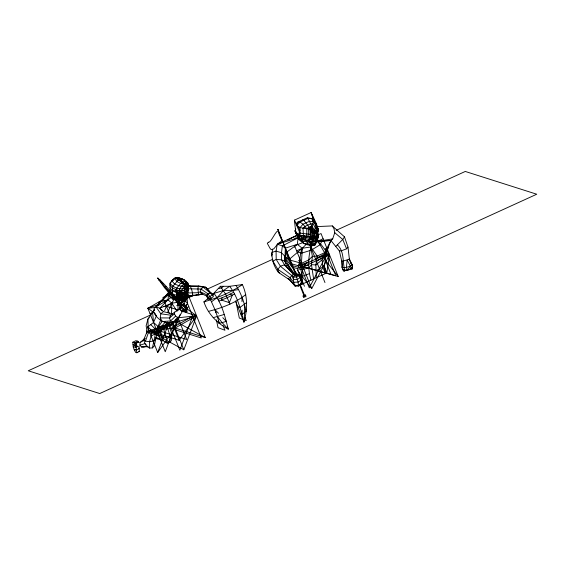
<?xml version="1.0" encoding="UTF-8"?>
<svg xmlns="http://www.w3.org/2000/svg" width="565" height="565" viewBox="0 0 565 565"><rect width="100%" height="100%" fill="white"/><g stroke="black" fill="none" stroke-linecap="round" stroke-linejoin="round"><path stroke-width="0.85" d="M157.642 330.504L154.203 346.098L152.444 347.906L149.591 348.082L149.619 341.726L151.914 332.969L158.377 326.782L162.247 321.308M184.67 290.53L179.133 290.572L176.442 289.746L175.567 290.248L176.753 294.231L182.347 295.043L186.528 294.542L186.923 287.19L185.991 285.403L182.601 283.164M174.19 296.766L175.687 297.176C177.537 299.796 180.955 301.053 184.077 301.491L186.281 299.598L187.093 293.948M315.432 231.523L316.817 229.164L317.191 227.363L313.314 221.558L309.387 221.311L302.995 224.227L300.072 227.596L299.944 235.231L302.077 238.268L305.87 240.457L309.041 241.086L311.873 241.241L315.454 239.602C316.866 235.224 320.087 229.877 316.527 225.732L317.445 227.095L318.356 230.612L317.94 228.648M349.347 258.798L349.085 259.342L351.953 265.218L352.447 267.245L352.157 268.968L350.173 268.997L349.735 269.604L346.239 270.303L342.771 269.78L341.973 266.878L342.072 260.846L341.811 261.39L342.771 269.78L344.036 271.094L345.342 270.303C347.941 270.628 350.667 269.053 352.447 267.245L351.939 264.286L349.347 258.798L347.984 247.103L344.502 236.876L332.312 225.922L316.979 226.579M318.385 230.478L317.615 232.632C319.465 236.008 317.113 239.595 315.983 242.745L312.226 244.461L303.942 243.628L302.48 241.319L299.062 239.306C302.614 243.939 308.193 245.584 313.829 245.542L314.896 245.055L316.457 242.067L316.88 225.725M156.597 334.833L161.152 335.575L162.127 339.29L163.419 340.893L167.212 343.117L169.959 342.447L170.079 335.928L166.703 325.391M171.548 314.225L171.824 303.221L173.942 299.471M184.635 293.291L182.488 293.652L182.347 295.043L180.694 296.611L172.742 294.132L170.093 290.855L169.98 283.298L174.839 278.121L178.724 279.357L182.029 281.857L185.92 286.307L186.464 296.752L184.331 296.335L175.906 296.674L174.317 296.166M184.826 298.066L184.847 297.473L185.461 298.49L184.797 299.09L185.165 300.072L184.741 301.11L184.762 300.467L185.122 300.7M186.57 298.8L185.977 300.213L184.077 301.491L181.132 300.884L179.734 294.888L177.128 295.573L175.687 297.176L182.622 298.737C185.871 295.594 184.487 290.297 184.423 286.293L185.235 284.873L185.207 285.848L182.241 288.99L181.753 290.728L182.488 293.652L176.668 293.355L179.734 294.888L180.694 296.611L180.03 296.279L178.681 296.773L176.428 298.751M188.053 288.976L188.42 285.29L187.241 283.602L187.036 282.267L185.263 281.815L182.029 281.857L176.739 288.129L176.231 291.702L182.092 292.373L186.528 291.625C190.193 287.479 188.138 280.77 182.763 279.195L178.724 279.357L172.876 286.278L172.283 289.909L179.338 292.847L186.577 292.804L188.074 289.52L188.096 287.31L188.074 289.52L186.838 292.034M300.036 276.702L301.3 277.281L300.531 278.333L300.891 275.014L296.83 276.998L293.602 277.083L280.381 266.214L276.221 259.427L276.059 251.079L277.267 244.214L282.366 245.881L285.332 248.134L284.873 261.192L285.777 263.467M168.306 323.357L171.732 333.618L171.478 340.25L169.959 342.447M183.109 296.166L182.559 298.101L182.982 300.841L183.237 301.329L184.268 301.187L183.018 300.1L180.588 299.838L177.876 298.426M235.52 301.046L243.946 322.121C247.534 309.846 247.88 296.371 242.364 284.591L229.623 286.314L220.371 286.293L212.701 294.443M168.744 322.41L179.861 350.194L192.623 316.238L171.16 328.456L201.317 337.983L187.573 303.624L186.718 293.772L186.923 296.215L192.397 295.756L192.517 293.122L191.563 289.089L190.087 286.017L188.533 285.862M300.199 284.004L301.837 284.322L302.303 276.469L300.834 269.498L298.073 265.684L290.466 263.467M300.884 279.244L301.3 277.281L301.251 280.756L301.703 279.555L301.844 280.36L301.3 282.86L302.106 281.822L302.247 282.634L300.651 284.647L298.44 286.088L295.22 286.165L289.902 280.063L278.446 272.429C273.545 265.946 270.607 257.336 272.704 249.271M148.192 346.635L141.575 347.037L139.88 345.201L140.078 342.545L145.043 338.251M314.818 222.78L311.859 218.655L307.508 217.666L297.338 222.306L296.872 225.492L300.072 227.596L306.788 228.684L309.797 227.229L310.482 236.601L311.131 236.791L314.062 235.824L317.191 227.363L316.57 224.079L311.131 212.518L294.4 220.145L295.905 233.507L297.663 235.923M184.254 279.802L177.813 277.387L174.168 278.672L171.809 280.805L174.458 283.927L178.589 285.615L181.443 286.349L185.92 286.307L186.281 283.595L185.263 281.815L182.763 279.195L177.813 277.387L174.839 278.121L171.809 280.805L169.98 283.298C173.653 288.136 180.546 290.219 186.245 288.023L188.096 285.664L187.961 284.096L180.751 283.425L176.894 281.575L174.839 278.121L180.376 279.597L183.159 282.055L183.886 283.997C181.005 286.293 178.074 289.824 179.578 293.659L179.734 294.888M186.803 294.972L186.231 295.587C188.618 296.632 185.045 299.323 183.526 299.21L182.622 298.737L186.874 296.406L186.775 294.082L187.269 294.33L187.82 292.557L187.891 289.322L187.269 294.33L186.485 296.124L184.331 296.335M301.442 278.086L301.315 283.616L300.651 284.647L300.538 283.997L300.947 284.188L302.247 282.634M285.805 263.318L284.647 259.992L285.05 256.432L281.49 252.739L276.059 251.079L271.927 252.421L271.518 255.987L272.005 254.335M182.594 311.089L179.07 316.965L175.39 321.308C166.724 325.977 157.141 319.952 153.546 311.739L154.181 308.405L155.968 306.823L159.775 308.243L167.975 299.782L168.617 294.28L169.705 293.15M187.707 289.584L187.905 290.961L186.761 292.931M315.425 243.049L317.438 241.361L318.222 234.821L321.019 233.543L338.209 276.518L299.217 265.642M175.312 299.881L172.367 299.019L172.608 297.013M285.332 248.134L297.338 244.348L302.296 248.268L301.449 263.276L298.073 265.684L299.372 263.036L300.665 253.021L302.296 248.268L305.919 244.631M186.959 290.466L186.464 296.752L185.405 296.23L185.595 292.861L184.607 291.801M298.44 286.088L298.115 282.069L296.088 275.529L294.407 275.416L284.527 264.787L281.554 259.836L281.49 252.739L282.366 245.881L298.115 237.809L297.338 244.348L286.024 252.626L284.647 259.992M179.07 316.965L177.537 317.375L172.996 322.368L170.566 320.955L162.204 321.549L160.234 317.911L160.82 313.801L163.454 311.64L172.869 313.921L170.616 315.164L160.82 313.801L155.968 306.823L168.928 292.013M301.096 280.092L303.024 266.857L307.466 262.252M185.624 309.655L186.867 309.069L186.838 307.918L186.33 306.534L184.028 303.97L180.857 305.743L179.628 308.773L181.485 311.11L184.515 310.898L186.867 309.069L187.022 308.024L186.132 306.816L186.514 307.021M326.556 251.51L324.416 265.981L325.419 273.566L301.837 284.322L300.891 283.037M311.703 244.532C308.066 255.987 307.593 268.552 310.962 280.162M314.486 244.172L314.896 245.055L315.983 242.745L316.76 238.953L316.04 236.05L317.036 231.445L315.913 231.805L312.572 238.098L303.97 237.251L302.077 238.268L312.113 239.708L314.867 238.451L316.04 236.05L313.73 235.909L316.202 236.897L316.873 235.443L316.485 233.769L315.214 233.161M315.913 231.805L316.118 230.52M342.249 267.937L341.973 266.878M152.444 347.906L155.778 332.015L153.503 331.38M160.234 317.911L169.521 317.961L174.401 313.85L174.747 312.113L179.628 308.773L180.941 306.068L182.587 305.008L185.292 307.628L186.16 309.846L185.334 310.03M296.823 224.884L297.338 222.306L299.98 222.038L307.741 218.5L311.859 218.655L313.314 221.558L311.456 228.585L313.504 233.119L314.062 235.824L314.712 234.666L313.504 233.119L316.57 224.079L315.397 223.217M187.283 291.625L187.545 290.438L187.82 292.557L187.156 292.218L187.629 292.034L187.545 290.438M301.272 281.511L301.703 279.555M187.008 310.877L185.567 312.085L186.047 311.534L186.754 312.021L187.008 310.877L186.634 310.672L185.567 312.085L186.754 312.021L186.273 311.082M314.366 245.295L313.462 238.896L312.572 238.098L313.123 235.711M187.912 288.524L188.067 287.882M186.464 296.752L186.732 293.412L187.629 292.034M164.62 310.623L166.682 305.361M178.985 309.479L180.383 304.549M180.849 302.911L181.542 300.446M296.378 231.89L295.905 233.507L299.944 235.231L311.131 236.791L312.72 236.064M301.286 282.253L301.844 280.36L300.58 279.781M316.817 229.164L317.466 226.961L317.89 228.924L316.817 229.164L317.226 233.204L318.236 234.129L316.767 236.869L317.043 239.722L316.238 241.799M181.351 306.668C177.813 305.905 181.259 302.289 181.979 305.199L180.934 303.935M186.309 311.025L185.518 309.641C187.841 310.679 185.193 312.664 184.642 310.284M347.984 247.103L346.578 248.805L341.627 250.719L339.381 250.973L330.942 240.506L317.438 241.361L320.03 244.772L324.585 252.717L326.521 252.71L328.745 246.008M178.936 301.117L179.409 299.641M186.98 296.837L186.302 299.422L184.021 300.721L180.835 300.418L178.314 299.499L176.753 294.231M175.39 321.308L175.863 319.854M284.93 256.913L288.786 259.731L301.449 263.276L308.794 259.921L312.381 256.418L317.233 256.072L324.585 252.717L330.942 240.506L332.693 238.868L334.755 232.709L333.971 228.648L332.312 225.922M155.65 339.134L153.835 340.886L149.619 341.726L145.473 341.168L148.32 332.806L147.924 319.077L154.104 310.27M222.243 297.628L221.402 300.057L229.355 302.642L232.3 295.149L230.075 294.097M186.853 308.49L187.022 308.024L186.549 308.638L186.867 309.069M186.888 291.618L187.086 291.081M156.554 315.574L153.539 322.446L147.507 327.064L157.684 352.518L168.702 323.215L169.917 322.064M150.82 329.734L148.991 330.772L183.809 349.784L196.578 315.828L178.017 317.77L165.255 351.727L147.861 308.243L162.423 299.951M157.684 352.518L175.115 328.039L180.284 314.295M183.929 304.591L185.447 300.552M186.055 298.934L187.877 294.082L186.429 294.598M295.933 232.893L297.677 237.886L302.805 239.786L305.87 240.457L308.794 240.28L310.213 237.512L310.051 236.403L312.572 238.098L311.979 236.467M326.824 250.825L330.942 240.506L317.438 241.361L320.659 243.903L325.857 250.952L335.772 275.741L300.587 266.08L327.079 253.996L309.281 287.818L299.372 263.036M149.16 317.827L147.924 319.077L146.137 325.843L147.091 331.62L143.828 339.53C144.358 343.167 145.89 346.486 149.591 348.082M178.017 317.77L186.711 339.509L156.554 329.981L160.771 319.861M186.076 298.405L187.877 294.082L186.528 294.852M180.235 310.1L181.972 307.558L183.886 306.131L184.472 304.726L183.872 305.008L183.293 304.231L181.761 305.199M314.896 245.055L315.969 242.491M301.039 275.819L300.248 277.606L297.48 279.336L293.503 279.513L291.695 275.36L293.63 274.286L294.824 275.162L294.407 275.416C292.691 278.488 293.595 282.338 294.57 285.523L298.546 285.346L301.315 283.616L302.106 281.822M295.834 228.987L294.965 230.965L295.905 233.507L299.973 233.119L310.651 234.419L313.504 233.119M208.153 299.535L206.684 296.06L208.061 293.892L211.133 292.875L213.16 294.181L213.775 295.213M324.981 254.759L324.31 256.256L316.386 261.581M179.628 308.773L180.369 307.939M167.544 312.685L171.824 303.221L177.961 302.211L178.032 310.129M322.029 240.937L320.03 244.772L312.494 249.44M186.281 283.595L185.207 285.848L181.443 286.349L182.65 285.657M295.94 275.543L277.895 229.503L296.208 274.498M178.335 301.449L179.098 299.916M297.345 270.409L311.718 288.595L329.515 254.773L325.186 248.31M316.64 240.111L318.25 237.102M325.405 253.65L322.099 259.801L315.87 264.936L311.47 264.653L308.617 268.248L300.834 269.498L292.147 267.203L284.704 257.379M286.024 252.626L285.565 249.631C287.416 258.721 291.667 267.471 297.642 274.597M295.665 229.687L294.965 230.965L295.657 232.272M177.756 298.129L182.679 299.288L186.584 298.073L183.018 300.1L183.554 298.892L186.754 297.07L186.888 293.998L187.177 295.474M344.502 236.876L342.757 239.475L335.681 246.531M186.012 298.179L186.754 297.07L185.511 298.68L185.737 299.747L185.073 300.919M172.502 280.614L173.144 279.52M315.524 231.283L316.393 229.8L313.095 223.733L310.46 223.917L305.128 226.346L303.002 228.338L303.447 235.704L305.559 236.375L308.554 236.389M325.857 250.952L326.521 252.71L322.099 259.801L322.785 267.125L325.419 273.566L324.254 264.879L324.416 265.981L322.785 267.125L316.061 270.628M291.695 275.36L290.149 277.747L289.902 280.071L295.22 286.165L294.958 284.711M184.409 301.3L184.084 299.492L186.189 297.868M186.966 289.224L188.498 286.886L188.096 285.664L185.991 285.403M317.615 232.632L317.226 233.204L316.803 229.256M297.677 237.886L299.111 239.263L300.072 238.953L299.598 237.265L297.204 236.198L298.165 235.888L305.559 236.375L306.025 237.349L305.333 238.854L307.854 243.918L310.051 245.189L313.829 245.542L310.277 242.378L309.429 239.532L312.403 239.383L314.528 238.416L315.715 236.664L316.464 239.553C312.869 244.37 307.169 241.227 302.48 241.319L302.805 239.786L301.173 236.382M182.544 301.795L180.299 304.81L176.986 305.729L182.544 301.795L181.153 303.765M154.662 328.992L148.991 330.772L179.147 340.3L196.578 315.828L186.556 308.547M171.732 333.618L170.079 335.928L166.159 337.369L162.268 337.1L160.686 335.271L159.323 330.476M187.905 290.961L186.556 293.602L182.128 294.245L176.668 293.355M154.69 309.493L152.585 312.304L150.057 313.745M158.377 304.563L160.481 301.745L169.973 293.518M157.974 305.079L160.481 301.745L167.975 299.782L171.167 297.43M166.357 295.523L168.518 292.663M167.395 322.128L160.531 330.758L153.122 332.079L147.945 326.81M185.405 300.735L186.281 299.598M181.485 311.11L183.053 309.09L186.33 306.534L183.293 304.231M346.239 270.303C348.676 270.24 349.262 265.712 351.953 265.218L351.939 264.286L350.335 262.315M156.759 333.583L157.677 332.46L160.072 331.987M185.977 296.583L186.379 296.773L187.036 295.975L185.631 296.35M185.624 305.891L187.573 303.624L185.023 300.389M186.492 310.962L185.447 309.662M310.213 237.512L308.497 239.489L309.366 242.321L311.146 244.49L313.829 245.542M188.498 286.886L186.408 289.64L181.753 290.728M312.403 239.383L311.873 241.241L312.226 244.461M161.851 330.002L168.497 322.629M161.774 326.019L165.22 322.156M178.519 301.583L180.214 299.683M153.744 311.011L152.585 312.304L153.539 322.446L158.377 326.782L159.083 328.548M296.872 225.492L299.98 222.038L302.995 224.227L306.788 228.684L306.83 236.234L308.441 236.318M168.702 323.215L163.179 329.247L169.903 322.382L156.554 329.981M185.829 305.51L187.573 303.624M182.643 311.216L185.927 308.893L186.704 307.593M170.008 322.156L166.541 325.814L162.6 328.06L155.749 329.43L150.742 324.628M185.892 297.967L184.797 299.09L185.165 300.072M145.036 338.357L143.828 339.53L145.473 341.168M174.401 313.85L175.602 316.082L170.566 320.955L169.521 317.961L170.616 315.164L174.747 312.113M207.539 298.511L207.341 297.07L207.56 298.829L209.926 296.399L213.189 294.506M278.185 229.482L277.599 229.687M223.175 286.526L221.699 287.868L218.577 288.595M208.958 299.662L213.386 296.625L212.249 294.718L203.252 287.168L198.209 286.356L189.007 286.067L198.788 285.982L205.716 287.211L211.79 293.878M313.42 244.73L310.736 246.983L302.296 248.268L288.786 259.731L284.979 256.129M237.745 306.611L239.899 307.424L246.658 302.6M207.694 298.723L203.93 301.894C207.927 313.942 217.228 323.3 228.274 329.183C225.075 316.817 221.996 303.546 213.951 293.369L223.521 290.495L232.957 290.452L238.522 289.612M185.567 312.085L186.528 311.428M298.998 274.138L297.141 274.689L297.289 275.501L295.516 274.689L297.141 274.689L299.033 275.565L299.641 276.589L300.891 275.014L298.998 274.138L295.862 274.413L295.665 275.494M296.088 275.529L297.141 274.689M245.775 294.556C234.998 303.299 221.6 307.974 208.323 311.421M240.605 313.759L242.095 314.324L246.298 311.202C243.932 302.317 241.17 293.129 236.008 285.48M211.472 301.795L217.285 297.515L223.521 290.495L229.623 286.314C237.674 296.484 240.747 309.761 243.946 322.121L244.638 312.431L244.504 304.45M158.899 280.346L159.81 279.717L166.28 286.399L180.885 303.356L178.985 304.542L164.457 287.649L157.692 278.093L159.81 279.717M176.986 305.729L182.149 302.183M183.018 300.1L184.917 298.8L182.622 298.737L187.072 296.208L183.533 298.306L175.906 296.674M287.649 240.054L297.423 235.146M303.624 296.837C302 298.256 307.487 296.279 305.856 295.989M198.788 285.982L198.209 286.356L197.927 289.139L198.654 294.951L202.531 294.09M186.761 295.954L192.397 295.756L199.24 294.57M301.117 236.325L299.598 237.265L296.752 234.75L297.925 234.369L301.117 236.325L302.805 239.786L300.771 240.316L299.111 239.263L297.925 234.369M132.817 342.206L134.767 342.729L137.825 341.189L138.27 342.023L136.405 343.174L135.904 344.325L136.073 345.406L137.938 346.543L134.025 347.193L133.234 346.981L132.817 342.206L135.875 340.667L137.825 341.189L139.011 342.404M136.525 343.937L135.904 344.325L134.767 342.729L136.405 343.174L138.27 342.023M136.695 345.024L134.866 345.342L132.98 344.735L133.375 344.537M140.078 342.545L144.181 340.024M242.364 284.591C230.725 292.727 217.469 297.868 203.93 301.894L205.356 301.258M155.968 306.823L167.975 299.782L171.824 303.221L177.099 311.294M316.909 258.219L326.521 252.71M171.809 280.805L174.062 279.52M178.194 280L179.239 279.407L182.029 281.857L178.194 280L176.753 278.432L179.239 279.407M187.241 283.602L188.124 283.1L188.42 285.29M170.051 293.461L162.911 297.529L169.316 313.547M164.584 301.717L167.975 299.782M178.074 298.913L178.314 299.499M163.779 306.576L166.421 306.301L171.824 303.221L159.775 308.243L161.887 310.778M178.681 296.773L183.025 297.119L184.289 296.406M183.025 297.119L185.158 296.201L185.56 297.239L185.207 297.36M186.789 307.791L188.788 306.661M151.123 336.111L172.579 323.893M148.991 330.772L175.115 328.039L196.578 315.828L182.333 311.329M133.841 346.663L133.234 346.981L134.216 349.721L135.635 352.426L136.85 352.751L139.371 351.487L139.047 346.331M233.748 292.239L226.41 295.954L218.076 299.295M234.546 294.019L227.187 297.734L218.867 301.081M136.087 347.03L136.85 352.751M134.689 349.488L134.216 349.721L136.497 349.968L139.336 348.541L138.693 348.033M134.943 349.919L135.416 349.679M182.304 305.164L182.05 304.818L184.028 303.97L183.554 304.577M184.19 305.446L184.882 305.121M303.002 228.338L304.443 227.681M309.895 228.239L311.033 227.716M298.165 235.888L298.836 235.584M310.164 230.541L311.965 229.715M310.326 231.834L312.48 230.852M310.489 233.126L312.989 231.989M294.633 247.216L294.535 245.627L303.214 242.54M313.773 237.081L312.268 237.766L312.572 238.098M309.429 239.532L315.715 236.664M150.94 314.825L28.25 370.774L99.73 393.544L536.75 194.226L465.27 171.456L336.168 230.343M187.022 298.362L194.24 295.071M207.065 289.224L272.824 259.229M296.625 250.853L302.296 248.268M315.927 242.053L323.116 238.776M297.275 235.181L277.267 244.214L298.115 237.809L294.725 238.162M198.654 294.951L201.62 293.708L206.684 296.06M349.085 259.342L341.811 261.39L339.381 250.973M309.655 273.545L300.976 276.878M155.354 313.688L147.861 308.243L158.264 304.556M298.073 265.684L308.751 261.934M304.09 296.018C307.551 294.535 301.851 296.124 304.09 296.018L299.867 285.367M278.425 243.685L282.373 242.321M284.527 264.787L294.824 275.162L287.868 265.924L284.527 264.787L280.381 266.214L277.86 269.385L278.446 272.429L279.781 272.888M351.296 269.194L350.413 266.08L346.437 267.407L342.277 267.754M213.16 317.685L224.22 314.479M158.716 327.721L196.578 315.828M310.213 250.479L301.689 253.141L297.706 252.025M139.88 345.201L144.81 343.661L146.187 344.636M177.382 305.34L179.041 304.881M308.688 265.091L299.457 267.591L291.307 265.338M351.494 265.416L352.186 265.232L351.246 263.544L352.186 265.232M184.741 297.706L183.385 298.052L184.741 297.706L184.077 296.816M155.778 332.015L151.914 332.969L148.32 332.806L147.091 331.62M158.377 326.782L164.669 325.369M317.142 257.541L329.515 254.773L326.867 272.902L323.907 265.508M185.525 308.984L185.927 308.893M192.397 295.756L198.386 294.718M200.045 294.436L202.468 294.019M317.438 241.361L332.693 238.868M184.917 298.8L183.936 298.574M141.575 347.037L147.423 346.211M192.065 295.354L193.661 295.184M196.055 294.923L198.442 294.662M289.633 238.698L291.328 238.522M147.861 308.243L156.449 307.339M182.679 299.288L184.091 299.153M179.698 304.867L181.358 306.647M185.744 311.485L184.649 310.263L185.807 311.463M182.128 294.245L184.663 294.132M308.434 244.603L306.675 244.659L305.63 243.706M187.481 292.974L198.11 292.698L200.363 291.773L207.15 295.001L209.672 299.485M175.567 290.248L179.133 290.572L182.092 292.373M188.23 288.779L201.034 289.061L208.061 293.892L211.211 298.532M178.907 299.796L179.854 299.895M157.677 332.46L160.008 332.714M314.528 238.416L315.454 239.602L315.983 242.745M302.423 219.983L303.857 220.265L309.401 227.49L310.206 227.045L313.158 236.241L312.304 235.902M157.437 331.401L160.001 331.909M179.465 293.334L172.283 291.024L169.938 287.726M136.815 345.787L134.866 345.342L134.767 342.729M177.128 295.573L179.303 296.102M137.387 346.394L137.938 346.543M138.835 351.338L139.371 351.487M142.564 346.536L144.174 346.974M155.658 337.898L157.006 338.802L163.342 340.589M179.437 294.132L182.347 295.043L183.604 296.42M166.421 306.301L178.145 310.001M167.205 322.297L175.115 328.039L205.272 337.566L187.269 292.557M325.701 253.558L329.515 254.773L303.024 266.857L298.701 260.387M183.032 310.355L184.43 310.573M243.169 319.5L239.313 318.046L236.001 301.759M244.716 320.08L246.255 320.659L244.963 317.424M180.08 297.155L182.559 298.101M176.442 289.746L172.367 288.023L169.79 284.866M184.19 292.734L184.607 292.917M350.413 266.08L347.136 260.126L346.437 267.407L347.32 270.24M183.886 306.131L182.587 305.008M155.078 314.677L156.343 315.319M175.489 321.315L205.272 337.566M163.56 340.081L155.559 337.333L157.006 338.802M185.235 305.609L185.603 305.82M180.525 300.298L181.866 301.103M176.753 278.432L178.06 279.28M185.878 287.79L186.245 288.023M175.602 316.082L177.537 317.375M310.051 236.403L310.517 236.714M178.724 279.357L182.029 281.857M287.769 278.312L291.095 280.946M334.755 232.709L342.757 239.475L346.578 248.805M164.33 321.619L165.503 322.679M159.775 308.243L163.454 311.64M209.989 292.105L205.716 287.211L203.252 287.168L201.034 289.061L200.363 291.773L201.62 293.708M218.563 313.335L214.94 309.62L210.533 299.676L209.481 298.334M222.794 317.671L226.424 321.386L219.241 323.385L218.712 322.057M303.179 236.424L303.97 237.251M312.6 235.633L313.158 236.241M179.762 304.775L180.899 306.032M179.854 304.69L181.005 305.976M184.797 310.213L185.878 311.428M179.974 304.584L181.132 305.898M184.889 310.157L185.963 311.372M171.605 295.114L169.973 293.263L169.677 295.742L172.367 299.019M180.221 304.57L181.28 305.792M185.002 310.079L186.062 311.308M186.288 311.477L186.754 312.021M179.705 304.132L157.692 278.093L162.819 283.623M180.383 304.45L181.436 305.686M185.115 310.001L186.168 311.23M314.302 235.344L315.221 233.635L311.336 226.558L312.014 226.304L315.715 232.187M220.371 286.293L225.626 294.174L229.997 304.104M181.068 307.261L180.857 305.743L184.515 310.898M180.546 304.33L181.584 305.573M185.228 309.917L186.266 311.153M180.694 304.21L181.725 305.46M185.334 309.832L186.358 311.082M180.821 304.111L181.838 305.361M185.419 309.761L186.436 311.018M180.906 304.027L181.923 305.284M166.216 341.874L167.212 343.117L166.159 337.369L163.497 328.526M180.051 307.946L180.405 308.398M324.352 258.982L338.209 276.518M215.95 312.699L214.94 309.62L217.447 316.633L222.073 322.594L228.274 329.183L227.363 326.902M182.785 304.556L183.102 304.98M337.524 244.998C344.699 251.778 342.284 262.301 344.897 270.875M310.651 234.419L312.254 236.65L308.928 236.502L308.426 227.886L311.336 226.558L310.616 226.855L311.456 228.585L309.994 229.249L306.788 228.684L312.014 226.304L307.508 217.666M313.624 278.948L311.47 264.653L312.381 256.418L310.736 246.983L317.233 256.072L315.87 264.936L316.294 277.726M296.081 232.879L296.915 234.08M284.407 257.449L288.256 264.808L295.82 276.017M316.527 225.732L317.89 228.924M287.868 265.924L284.873 261.192L281.554 259.836L276.221 259.427L272.888 261.136L277.86 269.385L290.149 277.747L293.659 282.302L298.115 282.069L301.237 280.148L299.033 275.565M300.022 230.358L294.4 220.145L299.973 233.119M172.784 323.3L175.115 328.039M185.235 284.873L185.92 286.307M323.872 256.51L330.949 274.202M310.736 246.983L324.967 282.557M294.535 245.627L311.718 288.595M297.381 268.587L299.803 274.654M300.721 276.935L304.457 286.286M300.135 284.322L304.719 295.785M223.006 325.405L224.948 330.257L218.005 327.644L216.437 319.924M172.537 321.598L183.809 349.784M171.972 322.368L179.147 340.3M158.588 302.134L159.231 303.737M316.118 225.753L311.131 212.518L314.719 223.655M168.617 294.28L169.662 297.112M288.256 264.808L289.69 268.975M242.752 299.74L241.989 297.43L242.018 301.654M352.157 268.968L351.755 267.429M301.35 282.754L301.837 284.322M245.846 309.684L246.298 311.202M218.337 320.348L219.241 323.385L217.447 316.633M160.347 330.391L162.268 337.1M186.775 294.082L186.379 296.773M295.862 274.413L296.011 275.219M172.742 294.132L172.283 289.909M182.841 300.545L183.3 304.775M242.067 310.1L242.095 314.324M146.505 330.878L146.512 333.555M268.46 242.23L267.266 243.275L269.95 248.219L271.242 249.737L273.834 248.791L278.171 243.529L281.991 240.761L278.813 233.479C278.135 224.715 271.391 243.007 268.46 242.23M303.017 296.131L305.729 295.177L303.017 296.131M303.32 295.813L305.255 295.135L303.32 295.813M166.28 286.399L164.457 287.649L166.28 286.399M158.08 278.27L157.776 278.474L158.08 278.27M180.885 303.356L178.985 304.542L165.178 287.232L180.885 303.356M135.819 347.164L134.866 345.342L135.791 347.178M344.036 271.094L343.64 269.554L344.036 271.094"/></g></svg>
